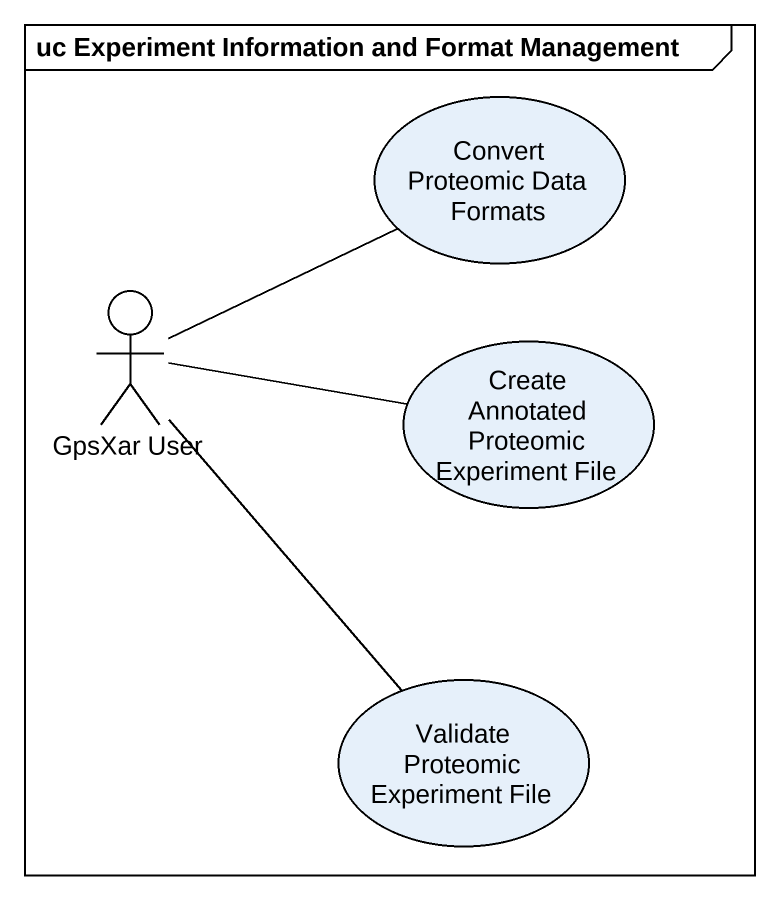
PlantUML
@startuml
mainframe uc Experiment Information and Format Management
usecase "Convert Proteomic Data Formats" as Convert_Proteomic_Data
actor "GpsXar User" as GpsXar_User
usecase "Create Annotated Proteomic Experiment File" as Create_Annotated_Proteomic
usecase "Validate Proteomic Experiment File" as Validate_Proteomic
GpsXar_User -right- Convert_Proteomic_Data
GpsXar_User -right- Create_Annotated_Proteomic
GpsXar_User -- Validate_Proteomic
@enduml
